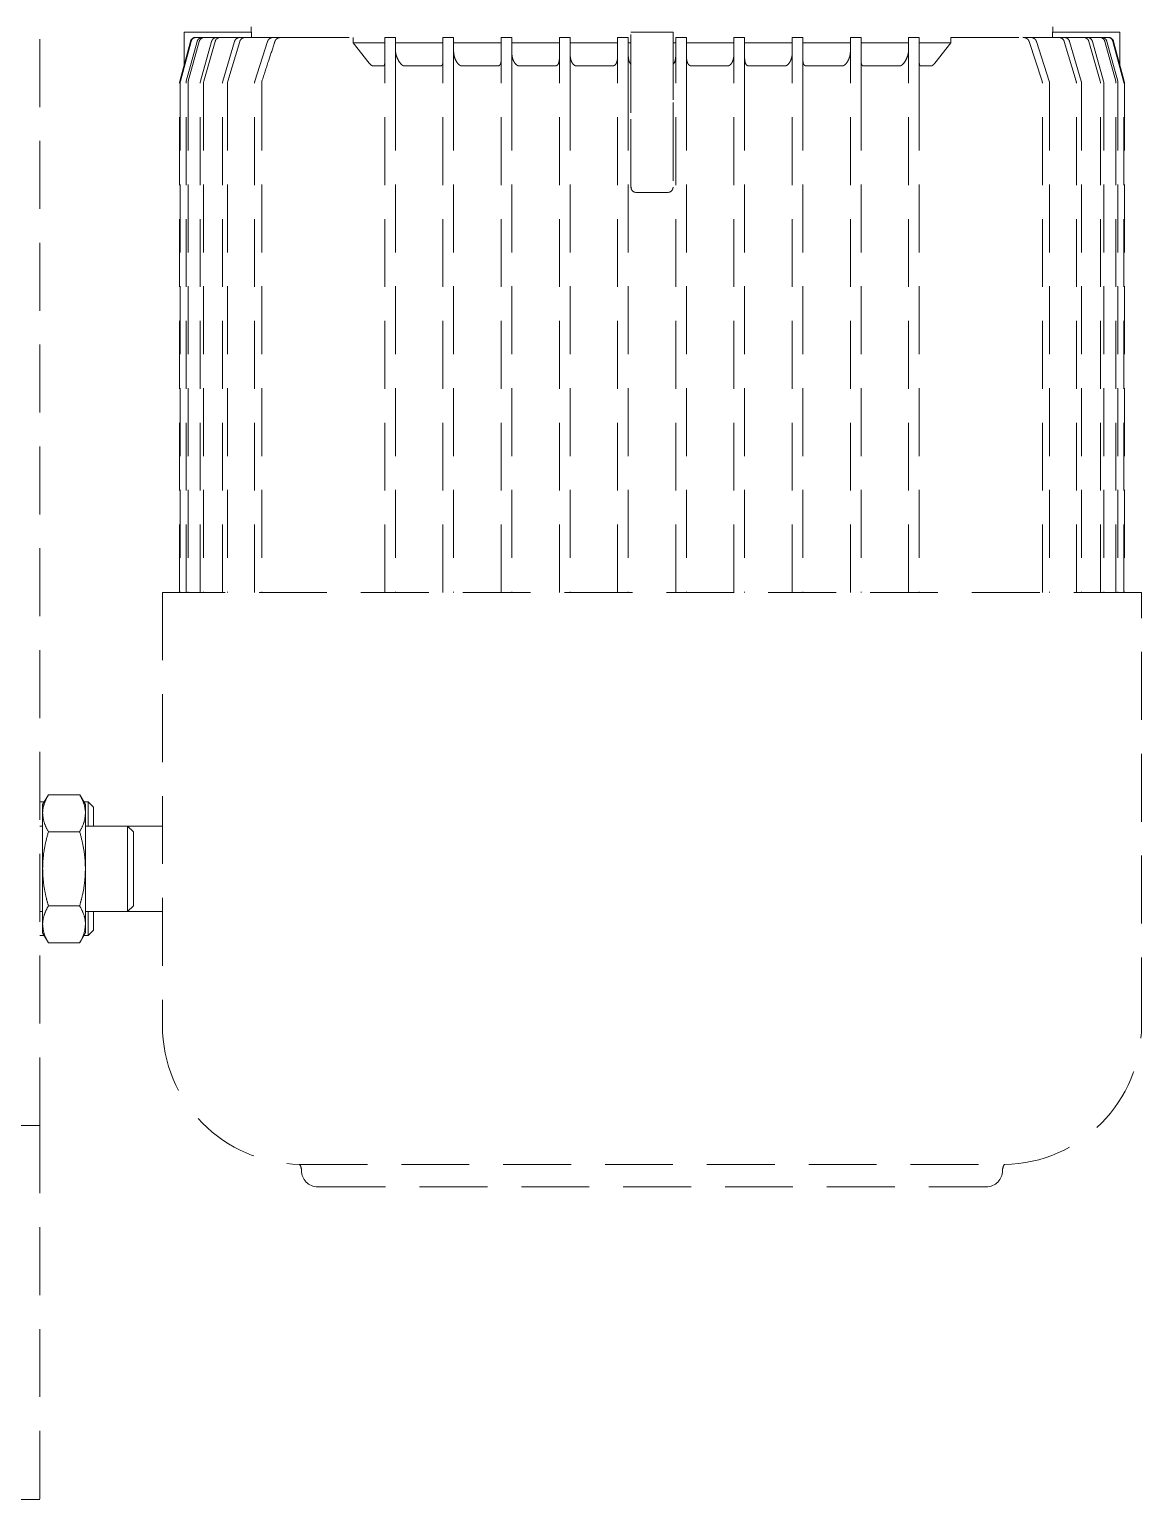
# Model space of a CAD drawing. Header units: millimetres. Extents: x 5227 to 261376, y 53707 to 123566.
# Drawn here: x 77447.3 to 77655.4, y 111758.5 to 112033.5 of the extents above; entities that cross this region are included whole.
import ezdxf

# ---------------------------------------------------------------- set-up
doc = ezdxf.new("R2010")
doc.units = ezdxf.units.MM
doc.linetypes.add('HIDDEN', pattern=[9.525, 6.35, -3.175])
doc.layers.get('0').update_dxf_attribs({"lineweight": 0})
doc.layers.add('PV_DIMENTION_SECOND_ROMANS', color=7, linetype='Continuous', lineweight=0)

# ---------------------------------------------------------------- blocks, each defined once
blk = doc.blocks.new('G$C513EE79C')
at = {"color": 252, "linetype": 'HIDDEN', "lineweight": 0, "ltscale": 2}
for p, q in [((-96, -530), (-96, -106.7)), ((-56.5, -324.48), (-56.5, -325.48)), ((93.5, -325.48), (93.5, -324.48)), ((-69.85, -334.69), (-67.85, -327.22)), ((-67.73, -327.22), (-69.73, -334.69)), ((-69, -325.48), (-69, -331.5)), ((-68.63, -334.69), (-66.6, -327.22)), ((-66.21, -327.22), (-68.25, -334.69)), ((-67, -325.48), (-56.4, -325.48)), ((-66.76, -326.48), (-65.75, -326.48)), ((-65.99, -334.69), (-63.89, -327.22)), ((-65.61, -326.48), (-65.22, -326.48)), ((-63.23, -327.22), (-65.34, -334.69)), ((-65.22, -326.48), (-63.01, -326.48)), ((-62.21, -326.48), (-58.66, -326.48)), ((-61.81, -334.69), (-59.6, -327.22)), ((-58.61, -327.22), (-60.85, -334.69)), ((-57.53, -326.48), (-52.39, -326.48)), ((-56.4, -325.48), (-56.4, -326.48)), ((-55.81, -334.69), (-53.42, -327.22)), ((-50.86, -326.48), (-37.4, -326.48)), ((-37.4, -327.48), (-37.4, -326.48)), ((-31.5, -334.69), (-31.5, -327.22)), ((-29.5, -327.22), (-29.5, -334.69)), ((-20.61, -334.69), (-20.61, -327.22)), ((-18.61, -327.22), (-18.61, -334.69)), ((-9.72, -334.69), (-9.72, -327.22)), ((-7.72, -327.22), (-7.72, -334.69)), ((1.17, -326.48), (3.17, -326.48)), ((1.17, -334.69), (1.17, -327.22)), ((3.17, -327.22), (3.17, -334.69)), ((12.06, -326.48), (14.06, -326.48)), ((12.06, -334.69), (12.06, -327.22)), ((14.06, -327.22), (14.06, -334.69)), ((14.56, -338.66), (14.56, -325.48)), ((16.56, -325.48), (20.44, -325.48)), ((22.44, -325.48), (22.44, -338.66)), ((22.94, -326.48), (24.94, -326.48)), ((22.94, -334.69), (22.94, -327.22)), ((24.94, -327.22), (24.94, -334.69)), ((33.83, -334.69), (33.83, -327.22)), ((35.83, -327.22), (35.83, -334.69)), ((44.72, -334.69), (44.72, -327.22)), ((46.72, -327.22), (46.72, -334.69)), ((55.61, -334.69), (55.61, -327.22)), ((57.61, -327.22), (57.61, -334.69)), ((66.5, -334.69), (66.5, -327.22)), ((68.5, -327.22), (68.5, -334.69)), ((74.4, -326.48), (74.4, -327.48)), ((74.4, -326.48), (87.86, -326.48)), ((91.48, -334.69), (89.04, -327.22)), ((89.39, -326.48), (94.53, -326.48)), ((90.42, -327.22), (92.81, -334.69)), ((93.4, -326.48), (93.4, -325.48)), ((93.4, -325.48), (104, -325.48)), ((97.85, -334.69), (95.61, -327.22)), ((95.66, -326.48), (99.21, -326.48)), ((96.6, -327.22), (98.81, -334.69)), ((99.21, -326.48), (99.88, -326.48)), ((100.01, -326.48), (102.22, -326.48)), ((102.34, -334.69), (100.23, -327.22)), ((100.89, -327.22), (102.99, -334.69)), ((102.22, -326.48), (102.61, -326.48)), ((102.75, -326.48), (103.76, -326.48)), ((105.25, -334.69), (103.21, -327.22)), ((103.6, -327.22), (105.63, -334.69)), ((106.73, -334.69), (104.73, -327.22)), ((104.85, -327.22), (106.85, -334.69)), ((106, -325.48), (106, -331.5)), ((-37.4, -327.48), (-31.5, -327.48)), ((-37.4, -327.48), (-34.43, -331.27)), ((-29.5, -327.48), (-20.61, -327.48)), ((-18.61, -327.48), (-9.72, -327.48)), ((-7.72, -327.48), (1.17, -327.48)), ((3.17, -327.48), (12.06, -327.48)), ((14.56, -327.48), (14.06, -327.48)), ((22.94, -327.48), (22.44, -327.48)), ((24.94, -327.48), (33.83, -327.48)), ((35.83, -327.48), (44.72, -327.48)), ((46.72, -327.48), (55.61, -327.48)), ((57.61, -327.48), (66.5, -327.48)), ((68.5, -327.48), (74.4, -327.48)), ((71.43, -331.27), (74.4, -327.48)), ((-33.71, -331.81), (-31.81, -331.81)), ((-27.86, -331.81), (-21.07, -331.81)), ((-17.12, -331.81), (-10.32, -331.81)), ((-6.38, -331.81), (0.42, -331.81)), ((4.36, -331.81), (11.16, -331.81)), ((25.84, -331.81), (32.64, -331.81)), ((36.58, -331.81), (43.38, -331.81)), ((47.32, -331.81), (54.12, -331.81)), ((58.07, -331.81), (64.86, -331.81)), ((68.81, -331.81), (70.71, -331.81)), ((-69.85, -334.69), (-69.89, -334.94)), ((-69.89, -430.3), (-69.89, -334.94)), ((-69.77, -334.94), (-69.73, -334.69)), ((-69.77, -334.94), (-69.77, -430.3)), ((-68.63, -334.69), (-68.66, -334.94)), ((-68.66, -430.3), (-68.66, -334.94)), ((-68.29, -334.94), (-68.25, -334.69)), ((-68.29, -334.94), (-68.29, -430.3)), ((-65.99, -334.69), (-66.03, -334.94)), ((-66.03, -430.3), (-66.03, -334.94)), ((-65.38, -334.94), (-65.34, -334.69)), ((-65.38, -334.94), (-65.38, -430.3)), ((-61.81, -334.69), (-61.84, -334.94)), ((-61.84, -430.3), (-61.84, -334.94)), ((-60.89, -334.94), (-60.85, -334.69)), ((-60.89, -334.94), (-60.89, -430.3)), ((-55.85, -430.3), (-55.85, -334.94)), ((-54.52, -334.94), (-54.52, -430.3)), ((-31.5, -430.3), (-31.5, -334.94)), ((-29.5, -334.94), (-29.5, -430.3)), ((-20.61, -430.3), (-20.61, -334.94)), ((-18.61, -334.94), (-18.61, -430.3)), ((-9.72, -334.69), (-9.72, -334.94)), ((-9.72, -430.3), (-9.72, -334.94)), ((-7.72, -334.94), (-7.72, -334.69)), ((-7.72, -334.94), (-7.72, -430.3)), ((1.17, -334.69), (1.17, -334.94)), ((1.17, -430.3), (1.17, -334.94)), ((3.17, -334.94), (3.17, -334.69)), ((3.17, -334.94), (3.17, -430.3)), ((12.06, -334.69), (12.06, -334.94)), ((12.06, -430.3), (12.06, -334.94)), ((14.06, -334.94), (14.06, -334.69)), ((14.06, -334.94), (14.06, -430.3)), ((22.94, -334.69), (22.94, -334.94)), ((22.94, -430.3), (22.94, -334.94)), ((24.94, -334.94), (24.94, -334.69)), ((24.94, -334.94), (24.94, -430.3)), ((33.83, -334.69), (33.83, -334.94)), ((33.83, -430.3), (33.83, -334.94)), ((35.83, -334.94), (35.83, -334.69)), ((35.83, -334.94), (35.83, -430.3)), ((44.72, -334.69), (44.72, -334.94)), ((44.72, -430.3), (44.72, -334.94)), ((46.72, -334.94), (46.72, -334.69)), ((46.72, -334.94), (46.72, -430.3)), ((55.61, -334.69), (55.61, -334.94)), ((55.61, -430.3), (55.61, -334.94)), ((57.61, -334.94), (57.61, -334.69)), ((57.61, -334.94), (57.61, -430.3)), ((66.5, -430.3), (66.5, -334.94)), ((68.5, -334.94), (68.5, -430.3)), ((91.52, -430.3), (91.52, -334.94)), ((92.85, -334.94), (92.85, -430.3)), ((97.89, -430.3), (97.89, -334.94)), ((98.84, -334.94), (98.84, -430.3)), ((102.34, -334.69), (102.38, -334.94)), ((102.38, -430.3), (102.38, -334.94)), ((103.03, -334.94), (102.99, -334.69)), ((103.03, -334.94), (103.03, -430.3)), ((105.25, -334.69), (105.29, -334.94)), ((105.29, -430.3), (105.29, -334.94)), ((105.66, -334.94), (105.63, -334.69)), ((105.66, -334.94), (105.66, -430.3)), ((106.73, -334.69), (106.77, -334.94)), ((106.77, -430.3), (106.77, -334.94)), ((106.89, -334.94), (106.85, -334.69)), ((106.89, -334.94), (106.89, -430.3)), ((14.56, -354.48), (14.56, -340.59)), ((22.44, -340.59), (22.44, -354.48)), ((14.56, -354.48), (14.63, -354.6)), ((14.59, -354.61), (14.57, -354.66)), ((22.43, -354.66), (22.41, -354.61)), ((20.44, -355.48), (16.56, -355.48)), ((-73.09, -430.3), (-73.09, -511.29)), ((110.09, -430.3), (-73.09, -430.3)), ((110.09, -511.29), (110.09, -430.3)), ((-95.21, -469.5), (-96, -469.5)), ((-94.43, -468.14), (-95.5, -470)), ((-95.5, -470), (-95.5, -471.61)), ((-94.43, -468.14), (-88.57, -468.14)), ((-87.5, -470), (-88.57, -468.14)), ((-87, -469.5), (-87.79, -469.5)), ((-87.5, -471.61), (-87.5, -470)), ((-86, -470.5), (-87, -469.5)), ((-87, -474), (-87, -469.5)), ((-95.5, -471.61), (-95.5, -482)), ((-87.5, -482), (-87.5, -471.61)), ((-86, -470.5), (-86, -474)), ((-95.5, -474), (-96, -474)), ((-94.43, -475.07), (-88.57, -475.07)), ((-79.6, -474), (-87.5, -474)), ((-73.09, -474), (-79.6, -474)), ((-78.5, -475.1), (-79.6, -474)), ((-79.6, -482), (-79.6, -474)), ((-78.5, -482), (-78.5, -475.1)), ((-95.5, -482), (-95.5, -492.39)), ((-87.5, -492.39), (-87.5, -482)), ((-79.6, -490), (-79.6, -482)), ((-78.5, -488.9), (-78.5, -482)), ((-94.43, -488.93), (-88.57, -488.93)), ((-79.6, -490), (-78.5, -488.9)), ((-96, -490), (-95.5, -490)), ((-87.5, -490), (-79.6, -490)), ((-87, -494.5), (-87, -490)), ((-86, -490), (-86, -493.5)), ((-79.6, -490), (-73.09, -490)), ((-96, -494.5), (-95.21, -494.5)), ((-95.5, -492.39), (-95.5, -494)), ((-95.5, -494), (-94.43, -495.86)), ((-88.57, -495.86), (-87.5, -494)), ((-87.79, -494.5), (-87, -494.5)), ((-87.5, -494), (-87.5, -492.39)), ((-87, -494.5), (-86, -493.5)), ((-94.43, -495.86), (-88.57, -495.86)), ((-100, -530), (-96, -530)), ((-96, -530), (-96, -600)), ((-47.43, -537.31), (84.43, -537.31)), ((-44.04, -541.48), (81.04, -541.48)), ((-96, -600), (-100, -600))]:
    blk.add_line(p, q, dxfattribs=at)
for centre, radius, start, end in [((15.56, -354.48), 1, 180, 270), ((21.44, -354.48), 1, 270, 0), ((-47.07, -511.29), 26.02, 180, 269.215), ((84.07, -511.29), 26.02, 270.785, 0), ((-49.09, -538.46), 2.02, 0, 34.5831), ((-44.04, -538.46), 3.03, 180, 270), ((81.04, -538.46), 3.03, 270, 0), ((86.09, -538.46), 2.02, 145.4169, 180)]:
    blk.add_arc(centre, radius, start, end, dxfattribs=at)
for points in [[(-69, -325.48), (-68.97, -325.48), (-68.91, -325.48), (-68.45, -325.48), (-67.79, -325.48), (-67.26, -325.48), (-67, -325.48)], [(-62.88, -326.48), (-62.77, -326.48), (-62.55, -326.48), (-62.32, -326.48), (-62.21, -326.48)], [(-58.53, -326.48), (-58.36, -326.48), (-58.04, -326.48), (-57.7, -326.48), (-57.53, -326.48)], [(-52.25, -326.48), (-52.03, -326.48), (-51.57, -326.48), (-51.09, -326.48), (-50.86, -326.48)], [(-31.5, -326.48), (-31.17, -326.48), (-30.51, -326.48), (-29.84, -326.48), (-29.5, -326.48)], [(-20.61, -326.48), (-20.28, -326.48), (-19.62, -326.48), (-18.95, -326.48), (-18.61, -326.48)], [(-9.72, -326.48), (-9.39, -326.48), (-8.73, -326.48), (-8.06, -326.48), (-7.72, -326.48)], [(14.56, -325.48), (14.59, -325.48), (14.65, -325.48), (15.11, -325.48), (15.77, -325.48), (16.29, -325.48), (16.56, -325.48)], [(20.44, -325.48), (20.71, -325.48), (21.23, -325.48), (21.89, -325.48), (22.35, -325.48), (22.41, -325.48), (22.44, -325.48)], [(33.83, -326.48), (34.17, -326.48), (34.84, -326.48), (35.5, -326.48), (35.83, -326.48)], [(44.72, -326.48), (45.06, -326.48), (45.73, -326.48), (46.39, -326.48), (46.72, -326.48)], [(55.61, -326.48), (55.95, -326.48), (56.62, -326.48), (57.28, -326.48), (57.61, -326.48)], [(66.5, -326.48), (66.84, -326.48), (67.51, -326.48), (68.17, -326.48), (68.5, -326.48)], [(87.86, -326.48), (88.09, -326.48), (88.57, -326.48), (89.03, -326.48), (89.25, -326.48)], [(94.53, -326.48), (94.7, -326.48), (95.04, -326.48), (95.36, -326.48), (95.53, -326.48)], [(104, -325.48), (104.26, -325.48), (104.79, -325.48), (105.45, -325.48), (105.91, -325.48), (105.97, -325.48), (106, -325.48)], [(22.44, -338.66), (22.44, -339.01), (22.44, -339.72), (22.44, -340.3), (22.44, -340.59)]]:
    blk.add_open_spline(points, degree=3, dxfattribs=at)
for points, knots in [([(-66.88, -326.48), (-66.99, -326.49), (-67.21, -326.51), (-67.5, -326.67), (-67.74, -326.91), (-67.81, -327.12), (-67.85, -327.22)], [0, 0, 0, 0, 0.249984, 0.499966, 0.74999, 1, 1, 1, 1]), ([(-66.76, -326.48), (-66.87, -326.49), (-67.08, -326.51), (-67.38, -326.67), (-67.61, -326.91), (-67.69, -327.12), (-67.73, -327.22)], [0, 0, 0, 0, 0.249978, 0.499976, 0.749983, 1, 1, 1, 1]), ([(-65.61, -326.48), (-65.72, -326.49), (-65.94, -326.51), (-66.24, -326.67), (-66.48, -326.91), (-66.56, -327.12), (-66.6, -327.22)], [0, 0, 0, 0, 0.249912, 0.499815, 0.749913, 1, 1, 1, 1]), ([(-65.22, -326.48), (-65.34, -326.49), (-65.56, -326.51), (-65.85, -326.67), (-66.09, -326.91), (-66.17, -327.12), (-66.21, -327.22)], [0, 0, 0, 0, 0.24986, 0.499762, 0.749885, 1, 1, 1, 1]), ([(-62.88, -326.48), (-62.99, -326.49), (-63.2, -326.51), (-63.49, -326.65), (-63.76, -326.88), (-63.85, -327.11), (-63.89, -327.22)], [0, 0, 0, 0, 0.23452, 0.472629, 0.726554, 1, 1, 1, 1]), ([(-62.21, -326.48), (-62.31, -326.49), (-62.53, -326.51), (-62.82, -326.65), (-63.09, -326.88), (-63.18, -327.1), (-63.23, -327.22)], [0, 0, 0, 0, 0.236962, 0.473415, 0.717265, 1, 1, 1, 1]), ([(-58.53, -326.48), (-58.67, -326.49), (-58.91, -326.52), (-59.24, -326.7), (-59.46, -326.91), (-59.56, -327.11), (-59.59, -327.2), (-59.6, -327.22)], [0, 0, 0, 0, 0.303975, 0.524953, 0.798805, 0.949987, 1, 1, 1, 1]), ([(-57.53, -326.48), (-57.64, -326.49), (-57.87, -326.51), (-58.18, -326.65), (-58.4, -326.84), (-58.55, -327.04), (-58.59, -327.16), (-58.61, -327.22)], [0, 0, 0, 0, 0.2394, 0.478235, 0.720643, 0.860838, 1, 1, 1, 1]), ([(-52.04, -327.22), (-52.04, -327.22), (-52.04, -327.22), (-52.05, -327.23), (-52.06, -327.27), (-52.1, -327.41), (-52.51, -328.64), (-53.31, -331.09), (-54.08, -333.44), (-54.48, -334.69)], [0, 0, 0, 0, 0.000118, 0.001102, 0.003885, 0.014491, 0.055867, 0.5, 1, 1, 1, 1]), ([(-52.25, -326.48), (-52.37, -326.49), (-52.61, -326.51), (-52.96, -326.65), (-53.26, -326.88), (-53.37, -327.11), (-53.42, -327.22)], [0, 0, 0, 0, 0.243565, 0.487663, 0.760958, 1, 1, 1, 1]), ([(-50.86, -326.48), (-50.98, -326.49), (-51.22, -326.51), (-51.57, -326.64), (-51.82, -326.84), (-51.97, -327.04), (-52.02, -327.16), (-52.04, -327.22)], [0, 0, 0, 0, 0.24401, 0.48962, 0.73599, 0.870136, 1, 1, 1, 1]), ([(-31.5, -326.48), (-31.5, -326.49), (-31.5, -326.5), (-31.5, -326.65), (-31.5, -326.88), (-31.5, -327.11), (-31.5, -327.22)], [0, 0, 0, 0, 0.241493, 0.483488, 0.761757, 1, 1, 1, 1]), ([(-29.5, -326.48), (-29.5, -326.49), (-29.5, -326.51), (-29.5, -326.64), (-29.5, -326.83), (-29.5, -327.04), (-29.5, -327.16), (-29.5, -327.22)], [0, 0, 0, 0, 0.243692, 0.487129, 0.731317, 0.867681, 1, 1, 1, 1]), ([(-20.61, -326.48), (-20.61, -326.49), (-20.61, -326.51), (-20.61, -326.65), (-20.61, -326.89), (-20.61, -327.11), (-20.61, -327.22)], [0, 0, 0, 0, 0.238877, 0.479901, 0.754225, 1, 1, 1, 1]), ([(-18.61, -326.48), (-18.61, -326.49), (-18.61, -326.51), (-18.61, -326.65), (-18.61, -326.88), (-18.61, -327.1), (-18.61, -327.22)], [0, 0, 0, 0, 0.240632, 0.481322, 0.725878, 1, 1, 1, 1]), ([(-9.72, -326.48), (-9.72, -326.49), (-9.72, -326.51), (-9.72, -326.65), (-9.72, -326.88), (-9.72, -327.11), (-9.72, -327.22)], [0, 0, 0, 0, 0.235154, 0.473855, 0.728097, 1, 1, 1, 1]), ([(-7.72, -326.48), (-7.72, -326.49), (-7.72, -326.51), (-7.72, -326.65), (-7.72, -326.88), (-7.72, -327.1), (-7.72, -327.22)], [0, 0, 0, 0, 0.236693, 0.47292, 0.715849, 1, 1, 1, 1]), ([(1.17, -326.48), (1.17, -326.49), (1.17, -326.51), (1.17, -326.67), (1.17, -326.91), (1.17, -327.12), (1.17, -327.22)], [0, 0, 0, 0, 0.249884, 0.499754, 0.749889, 1, 1, 1, 1]), ([(3.17, -326.48), (3.17, -326.49), (3.17, -326.51), (3.17, -326.67), (3.17, -326.91), (3.17, -327.12), (3.17, -327.22)], [0, 0, 0, 0, 0.24989, 0.499811, 0.749909, 1, 1, 1, 1]), ([(12.06, -326.48), (12.06, -326.49), (12.06, -326.51), (12.06, -326.67), (12.06, -326.91), (12.06, -327.12), (12.06, -327.22)], [0, 0, 0, 0, 0.249976, 0.499948, 0.749994, 1, 1, 1, 1]), ([(14.06, -326.48), (14.06, -326.49), (14.06, -326.51), (14.06, -326.67), (14.06, -326.91), (14.06, -327.12), (14.06, -327.22)], [0, 0, 0, 0, 0.249991, 0.499977, 0.749989, 1, 1, 1, 1]), ([(22.94, -326.48), (22.94, -326.49), (22.94, -326.51), (22.94, -326.67), (22.94, -326.91), (22.94, -327.12), (22.94, -327.22)], [0, 0, 0, 0, 0.249984, 0.499966, 0.74999, 1, 1, 1, 1]), ([(24.94, -326.48), (24.94, -326.49), (24.94, -326.51), (24.94, -326.67), (24.94, -326.91), (24.94, -327.12), (24.94, -327.22)], [0, 0, 0, 0, 0.249978, 0.499976, 0.749983, 1, 1, 1, 1]), ([(33.83, -326.48), (33.83, -326.49), (33.83, -326.51), (33.83, -326.67), (33.83, -326.91), (33.83, -327.12), (33.83, -327.22)], [0, 0, 0, 0, 0.249931, 0.499829, 0.758821, 1, 1, 1, 1]), ([(35.83, -326.48), (35.83, -326.49), (35.83, -326.51), (35.83, -326.67), (35.83, -326.91), (35.83, -327.12), (35.83, -327.22)], [0, 0, 0, 0, 0.24986, 0.499762, 0.749885, 1, 1, 1, 1]), ([(44.72, -326.48), (44.72, -326.49), (44.72, -326.51), (44.72, -326.65), (44.72, -326.89), (44.72, -327.11), (44.72, -327.22)], [0, 0, 0, 0, 0.23452, 0.472628, 0.727104, 1, 1, 1, 1]), ([(46.72, -326.48), (46.72, -326.49), (46.72, -326.51), (46.72, -326.65), (46.72, -326.88), (46.72, -327.1), (46.72, -327.22)], [0, 0, 0, 0, 0.236962, 0.473415, 0.717265, 1, 1, 1, 1]), ([(55.61, -326.48), (55.61, -326.49), (55.61, -326.51), (55.61, -326.65), (55.61, -326.84), (55.61, -327.04), (55.61, -327.16), (55.61, -327.22)], [0, 0, 0, 0, 0.23798, 0.4761, 0.718498, 0.86229, 1, 1, 1, 1]), ([(57.61, -326.48), (57.61, -326.49), (57.61, -326.51), (57.61, -326.65), (57.61, -326.84), (57.61, -327.04), (57.61, -327.16), (57.61, -327.22)], [0, 0, 0, 0, 0.2394, 0.478235, 0.720643, 0.860838, 1, 1, 1, 1]), ([(66.5, -326.48), (66.5, -326.49), (66.5, -326.51), (66.5, -326.65), (66.5, -326.88), (66.5, -327.11), (66.5, -327.22)], [0, 0, 0, 0, 0.243565, 0.487663, 0.760958, 1, 1, 1, 1]), ([(68.5, -326.48), (68.5, -326.49), (68.5, -326.51), (68.5, -326.64), (68.5, -326.84), (68.5, -327.04), (68.5, -327.16), (68.5, -327.22)], [0, 0, 0, 0, 0.24401, 0.48962, 0.73599, 0.870136, 1, 1, 1, 1]), ([(87.86, -326.48), (87.98, -326.49), (88.22, -326.5), (88.56, -326.64), (88.81, -326.83), (88.97, -327.03), (89.02, -327.16), (89.04, -327.22)], [0, 0, 0, 0, 0.241378, 0.483179, 0.72711, 0.867391, 1, 1, 1, 1]), ([(89.25, -326.48), (89.37, -326.49), (89.61, -326.51), (89.94, -326.64), (90.19, -326.83), (90.34, -327.03), (90.39, -327.16), (90.42, -327.22)], [0, 0, 0, 0, 0.240731, 0.481572, 0.724421, 0.864148, 1, 1, 1, 1]), ([(94.53, -326.48), (94.64, -326.49), (94.87, -326.51), (95.2, -326.65), (95.47, -326.89), (95.57, -327.11), (95.61, -327.22)], [0, 0, 0, 0, 0.241103, 0.482602, 0.755198, 1, 1, 1, 1]), ([(95.53, -326.48), (95.64, -326.49), (95.86, -326.51), (96.17, -326.65), (96.45, -326.88), (96.55, -327.1), (96.6, -327.22)], [0, 0, 0, 0, 0.240487, 0.481, 0.725476, 1, 1, 1, 1]), ([(99.21, -326.48), (99.32, -326.49), (99.54, -326.51), (99.83, -326.66), (100.09, -326.89), (100.18, -327.11), (100.23, -327.22)], [0, 0, 0, 0, 0.24154, 0.483499, 0.729034, 1, 1, 1, 1]), ([(99.88, -326.48), (99.99, -326.49), (100.2, -326.51), (100.49, -326.65), (100.75, -326.88), (100.85, -327.1), (100.89, -327.22)], [0, 0, 0, 0, 0.236316, 0.472258, 0.715776, 1, 1, 1, 1]), ([(102.22, -326.48), (102.34, -326.49), (102.56, -326.51), (102.85, -326.67), (103.09, -326.91), (103.17, -327.12), (103.21, -327.22)], [0, 0, 0, 0, 0.249885, 0.499756, 0.749889, 1, 1, 1, 1]), ([(102.61, -326.48), (102.72, -326.49), (102.94, -326.51), (103.24, -326.67), (103.48, -326.91), (103.56, -327.12), (103.6, -327.22)], [0, 0, 0, 0, 0.249887, 0.499805, 0.749904, 1, 1, 1, 1]), ([(103.76, -326.48), (103.87, -326.49), (104.08, -326.51), (104.38, -326.67), (104.61, -326.91), (104.69, -327.12), (104.73, -327.22)], [0, 0, 0, 0, 0.249958, 0.499917, 0.747658, 1, 1, 1, 1]), ([(103.88, -326.48), (103.99, -326.49), (104.21, -326.51), (104.5, -326.67), (104.74, -326.91), (104.81, -327.12), (104.85, -327.22)], [0, 0, 0, 0, 0.249986, 0.49999, 0.749987, 1, 1, 1, 1]), ([(-29.5, -328.96), (-29.47, -329.22), (-29.42, -329.74), (-29.08, -330.56), (-28.69, -331.22), (-28.31, -331.62), (-28.08, -331.76), (-27.95, -331.8), (-27.89, -331.81), (-27.86, -331.81)], [0, 0, 0, 0, 0.249947, 0.500212, 0.750111, 0.874926, 0.937394, 0.968709, 1, 1, 1, 1]), ([(-18.61, -329.22), (-18.59, -329.46), (-18.55, -329.95), (-18.27, -330.69), (-17.92, -331.29), (-17.56, -331.64), (-17.31, -331.79), (-17.18, -331.8), (-17.12, -331.81)], [0, 0, 0, 0, 0.25015, 0.500493, 0.750474, 0.875247, 0.937717, 1, 1, 1, 1]), ([(-7.72, -329.47), (-7.71, -329.7), (-7.68, -330.14), (-7.45, -330.82), (-7.13, -331.36), (-6.8, -331.67), (-6.56, -331.79), (-6.44, -331.8), (-6.38, -331.81)], [0, 0, 0, 0, 0.250324, 0.500769, 0.750496, 0.876836, 0.937965, 1, 1, 1, 1]), ([(3.17, -329.73), (3.21, -330.14), (3.27, -330.75), (3.67, -331.43), (3.97, -331.69), (4.19, -331.79), (4.3, -331.8), (4.36, -331.81)], [0, 0, 0, 0, 0.499849, 0.749931, 0.876238, 0.937746, 1, 1, 1, 1]), ([(14.06, -329.99), (14.08, -330.26), (14.11, -330.66), (14.3, -331.19), (14.47, -331.42), (14.56, -331.53)], [0, 0, 0, 0, 0.502528, 0.751706, 1, 1, 1, 1]), ([(22.44, -331.53), (22.52, -331.43), (22.7, -331.2), (22.89, -330.67), (22.92, -330.26), (22.94, -329.99)], [0, 0, 0, 0, 0.23213, 0.500664, 1, 1, 1, 1]), ([(32.64, -331.81), (32.7, -331.8), (32.8, -331.8), (33.01, -331.7), (33.33, -331.44), (33.72, -330.76), (33.79, -330.14), (33.83, -329.73)], [0, 0, 0, 0, 0.06181, 0.116553, 0.241515, 0.500771, 1, 1, 1, 1]), ([(43.38, -331.81), (43.44, -331.8), (43.57, -331.79), (43.8, -331.67), (44.14, -331.36), (44.45, -330.82), (44.68, -330.15), (44.71, -329.7), (44.72, -329.47)], [0, 0, 0, 0, 0.062407, 0.125117, 0.249996, 0.499659, 0.748538, 1, 1, 1, 1]), ([(54.12, -331.81), (54.15, -331.81), (54.21, -331.8), (54.34, -331.76), (54.56, -331.64), (54.92, -331.29), (55.27, -330.69), (55.55, -329.94), (55.59, -329.46), (55.61, -329.22)], [0, 0, 0, 0, 0.031311, 0.062625, 0.12508, 0.250368, 0.499967, 0.750071, 1, 1, 1, 1]), ([(64.86, -331.81), (64.89, -331.81), (64.95, -331.8), (65.08, -331.76), (65.3, -331.62), (65.69, -331.22), (66.08, -330.56), (66.42, -329.74), (66.47, -329.22), (66.5, -328.96)], [0, 0, 0, 0, 0.031569, 0.062051, 0.12262, 0.250307, 0.50004, 0.750257, 1, 1, 1, 1]), ([(-33.71, -331.81), (-33.74, -331.81), (-33.8, -331.8), (-33.93, -331.75), (-34.15, -331.59), (-34.32, -331.4), (-34.43, -331.27)], [0, 0, 0, 0, 0.126324, 0.249008, 0.500629, 1, 1, 1, 1]), ([(-31.5, -331.27), (-31.51, -331.4), (-31.52, -331.59), (-31.63, -331.75), (-31.72, -331.8), (-31.78, -331.81), (-31.81, -331.81)], [0, 0, 0, 0, 0.499391, 0.750153, 0.874505, 1, 1, 1, 1]), ([(-20.61, -331.01), (-20.62, -331.19), (-20.64, -331.46), (-20.79, -331.71), (-20.93, -331.8), (-21.02, -331.81), (-21.07, -331.81)], [0, 0, 0, 0, 0.499351, 0.751169, 0.875718, 1, 1, 1, 1]), ([(-10.32, -331.81), (-10.27, -331.8), (-10.14, -331.79), (-9.96, -331.66), (-9.76, -331.33), (-9.74, -330.98), (-9.72, -330.76)], [0, 0, 0, 0, 0.120439, 0.250696, 0.500983, 1, 1, 1, 1]), ([(0.42, -331.81), (0.46, -331.81), (0.53, -331.8), (0.67, -331.75), (0.87, -331.61), (1.12, -331.19), (1.15, -330.77), (1.17, -330.5)], [0, 0, 0, 0, 0.064619, 0.124521, 0.247685, 0.50066, 1, 1, 1, 1]), ([(11.16, -331.81), (11.2, -331.81), (11.29, -331.8), (11.46, -331.73), (11.7, -331.55), (11.99, -331.04), (12.03, -330.56), (12.06, -330.24)], [0, 0, 0, 0, 0.062655, 0.125418, 0.250471, 0.500512, 1, 1, 1, 1]), ([(24.94, -330.24), (24.97, -330.56), (25.01, -331.04), (25.3, -331.55), (25.54, -331.73), (25.71, -331.8), (25.8, -331.81), (25.84, -331.81)], [0, 0, 0, 0, 0.49982, 0.749735, 0.874729, 0.937382, 1, 1, 1, 1]), ([(35.83, -330.5), (35.85, -330.77), (35.88, -331.19), (36.13, -331.6), (36.33, -331.75), (36.47, -331.8), (36.54, -331.81), (36.58, -331.81)], [0, 0, 0, 0, 0.499689, 0.749734, 0.874828, 0.936564, 1, 1, 1, 1]), ([(46.72, -330.76), (46.74, -330.99), (46.76, -331.33), (46.96, -331.66), (47.15, -331.79), (47.26, -331.8), (47.32, -331.81)], [0, 0, 0, 0, 0.500012, 0.753642, 0.875841, 1, 1, 1, 1]), ([(58.07, -331.81), (58.02, -331.81), (57.93, -331.8), (57.8, -331.71), (57.64, -331.46), (57.62, -331.19), (57.61, -331.01)], [0, 0, 0, 0, 0.124671, 0.247955, 0.50007, 1, 1, 1, 1]), ([(68.81, -331.81), (68.78, -331.81), (68.72, -331.8), (68.63, -331.75), (68.52, -331.59), (68.51, -331.4), (68.5, -331.27)], [0, 0, 0, 0, 0.126324, 0.249008, 0.500629, 1, 1, 1, 1]), ([(71.43, -331.27), (71.32, -331.4), (71.15, -331.59), (70.93, -331.75), (70.8, -331.8), (70.74, -331.81), (70.71, -331.81)], [0, 0, 0, 0, 0.499391, 0.750153, 0.874505, 1, 1, 1, 1]), ([(-55.81, -334.69), (-55.82, -334.73), (-55.85, -334.81), (-55.85, -334.9), (-55.85, -334.94)], [0, 0, 0, 0, 0.502976, 1, 1, 1, 1]), ([(-54.52, -334.94), (-54.52, -334.9), (-54.52, -334.81), (-54.49, -334.73), (-54.48, -334.69)], [0, 0, 0, 0, 0.49999, 1, 1, 1, 1]), ([(-31.5, -334.69), (-31.5, -334.73), (-31.5, -334.81), (-31.5, -334.9), (-31.5, -334.94)], [0, 0, 0, 0, 0.503139, 1, 1, 1, 1]), ([(-29.5, -334.94), (-29.5, -334.9), (-29.5, -334.81), (-29.5, -334.73), (-29.5, -334.69)], [0, 0, 0, 0, 0.497141, 1, 1, 1, 1]), ([(-20.61, -334.69), (-20.61, -334.73), (-20.61, -334.81), (-20.61, -334.9), (-20.61, -334.94)], [0, 0, 0, 0, 0.502254, 1, 1, 1, 1]), ([(-18.61, -334.94), (-18.61, -334.9), (-18.61, -334.81), (-18.61, -334.73), (-18.61, -334.69)], [0, 0, 0, 0, 0.497969, 1, 1, 1, 1]), ([(66.5, -334.69), (66.5, -334.73), (66.5, -334.81), (66.5, -334.9), (66.5, -334.94)], [0, 0, 0, 0, 0.502976, 1, 1, 1, 1]), ([(68.5, -334.94), (68.5, -334.9), (68.5, -334.81), (68.5, -334.73), (68.5, -334.69)], [0, 0, 0, 0, 0.496929, 1, 1, 1, 1]), ([(91.48, -334.69), (91.49, -334.73), (91.52, -334.81), (91.52, -334.9), (91.52, -334.94)], [0, 0, 0, 0, 0.503162, 1, 1, 1, 1]), ([(92.85, -334.94), (92.85, -334.9), (92.85, -334.81), (92.82, -334.73), (92.81, -334.69)], [0, 0, 0, 0, 0.497099, 1, 1, 1, 1]), ([(97.85, -334.69), (97.86, -334.73), (97.88, -334.81), (97.89, -334.9), (97.89, -334.94)], [0, 0, 0, 0, 0.502262, 1, 1, 1, 1]), ([(98.84, -334.94), (98.84, -334.9), (98.84, -334.81), (98.82, -334.73), (98.81, -334.69)], [0, 0, 0, 0, 0.499996, 1, 1, 1, 1]), ([(14.56, -340.59), (14.56, -340.3), (14.56, -339.72), (14.56, -339.01), (14.56, -338.66)], [0, 0, 0, 0, 0.5, 1, 1, 1, 1]), ([(15.56, -355.48), (15.57, -355.48), (15.59, -355.48), (15.76, -355.48), (15.94, -355.48), (16.11, -355.48), (16.32, -355.48), (16.48, -355.48), (16.56, -355.48)], [0, 0, 0, 0, 0.258457, 0.504222, 0.62559, 0.741515, 0.867338, 1, 1, 1, 1]), ([(20.44, -355.48), (20.52, -355.48), (20.66, -355.48), (20.86, -355.48), (21.03, -355.48), (21.23, -355.48), (21.4, -355.48), (21.43, -355.48), (21.44, -355.48)], [0, 0, 0, 0, 0.116654, 0.235839, 0.351761, 0.473566, 0.729948, 1, 1, 1, 1]), ([(-95.5, -471.61), (-95.5, -471.53), (-95.49, -470.9), (-95.25, -469.73), (-94.71, -468.68), (-94.43, -468.14)], [0, 0, 0, 0, 0.070099, 0.530789, 1, 1, 1, 1]), ([(-87.5, -471.61), (-87.5, -471.53), (-87.51, -470.9), (-87.75, -469.73), (-88.29, -468.68), (-88.57, -468.14)], [0, 0, 0, 0, 0.070099, 0.530789, 1, 1, 1, 1]), ([(-94.43, -475.07), (-94.73, -474.51), (-95.33, -473.37), (-95.44, -472.2), (-95.5, -471.61)], [0, 0, 0, 0, 0.495458, 1, 1, 1, 1]), ([(-88.57, -475.07), (-88.27, -474.51), (-87.67, -473.37), (-87.56, -472.2), (-87.5, -471.61)], [0, 0, 0, 0, 0.495458, 1, 1, 1, 1]), ([(-95.5, -482), (-95.48, -481.37), (-95.44, -479.89), (-95.09, -477.56), (-94.65, -475.9), (-94.43, -475.07)], [0, 0, 0, 0, 0.268407, 0.632373, 1, 1, 1, 1]), ([(-87.5, -482), (-87.52, -481.37), (-87.56, -479.89), (-87.91, -477.56), (-88.35, -475.9), (-88.57, -475.07)], [0, 0, 0, 0, 0.268407, 0.632373, 1, 1, 1, 1]), ([(-94.43, -488.93), (-94.59, -488.35), (-94.97, -486.93), (-95.4, -484.62), (-95.47, -482.88), (-95.5, -482)], [0, 0, 0, 0, 0.257243, 0.62638, 1, 1, 1, 1]), ([(-88.57, -488.93), (-88.41, -488.35), (-88.03, -486.93), (-87.6, -484.62), (-87.53, -482.88), (-87.5, -482)], [0, 0, 0, 0, 0.257243, 0.62638, 1, 1, 1, 1]), ([(-95.5, -492.39), (-95.5, -492.31), (-95.49, -491.69), (-95.25, -490.52), (-94.71, -489.46), (-94.43, -488.93)], [0, 0, 0, 0, 0.070099, 0.530789, 1, 1, 1, 1]), ([(-87.5, -492.39), (-87.5, -492.31), (-87.51, -491.69), (-87.75, -490.52), (-88.29, -489.46), (-88.57, -488.93)], [0, 0, 0, 0, 0.070099, 0.530789, 1, 1, 1, 1]), ([(-94.43, -495.86), (-94.73, -495.29), (-95.33, -494.16), (-95.44, -492.98), (-95.5, -492.39)], [0, 0, 0, 0, 0.495458, 1, 1, 1, 1]), ([(-88.57, -495.86), (-88.27, -495.29), (-87.67, -494.16), (-87.56, -492.98), (-87.5, -492.39)], [0, 0, 0, 0, 0.495458, 1, 1, 1, 1])]:
    blk.add_open_spline(points, degree=3, knots=knots, dxfattribs=at)

msp = doc.modelspace()

# ---------------------------------------------------------------- block references
at = {"layer": 'PV_DIMENTION_SECOND_ROMANS'}
msp.add_blockref('G$C513EE79C', (77545.28, 112358.53), dxfattribs=at)

doc.saveas('drawing.dxf')
